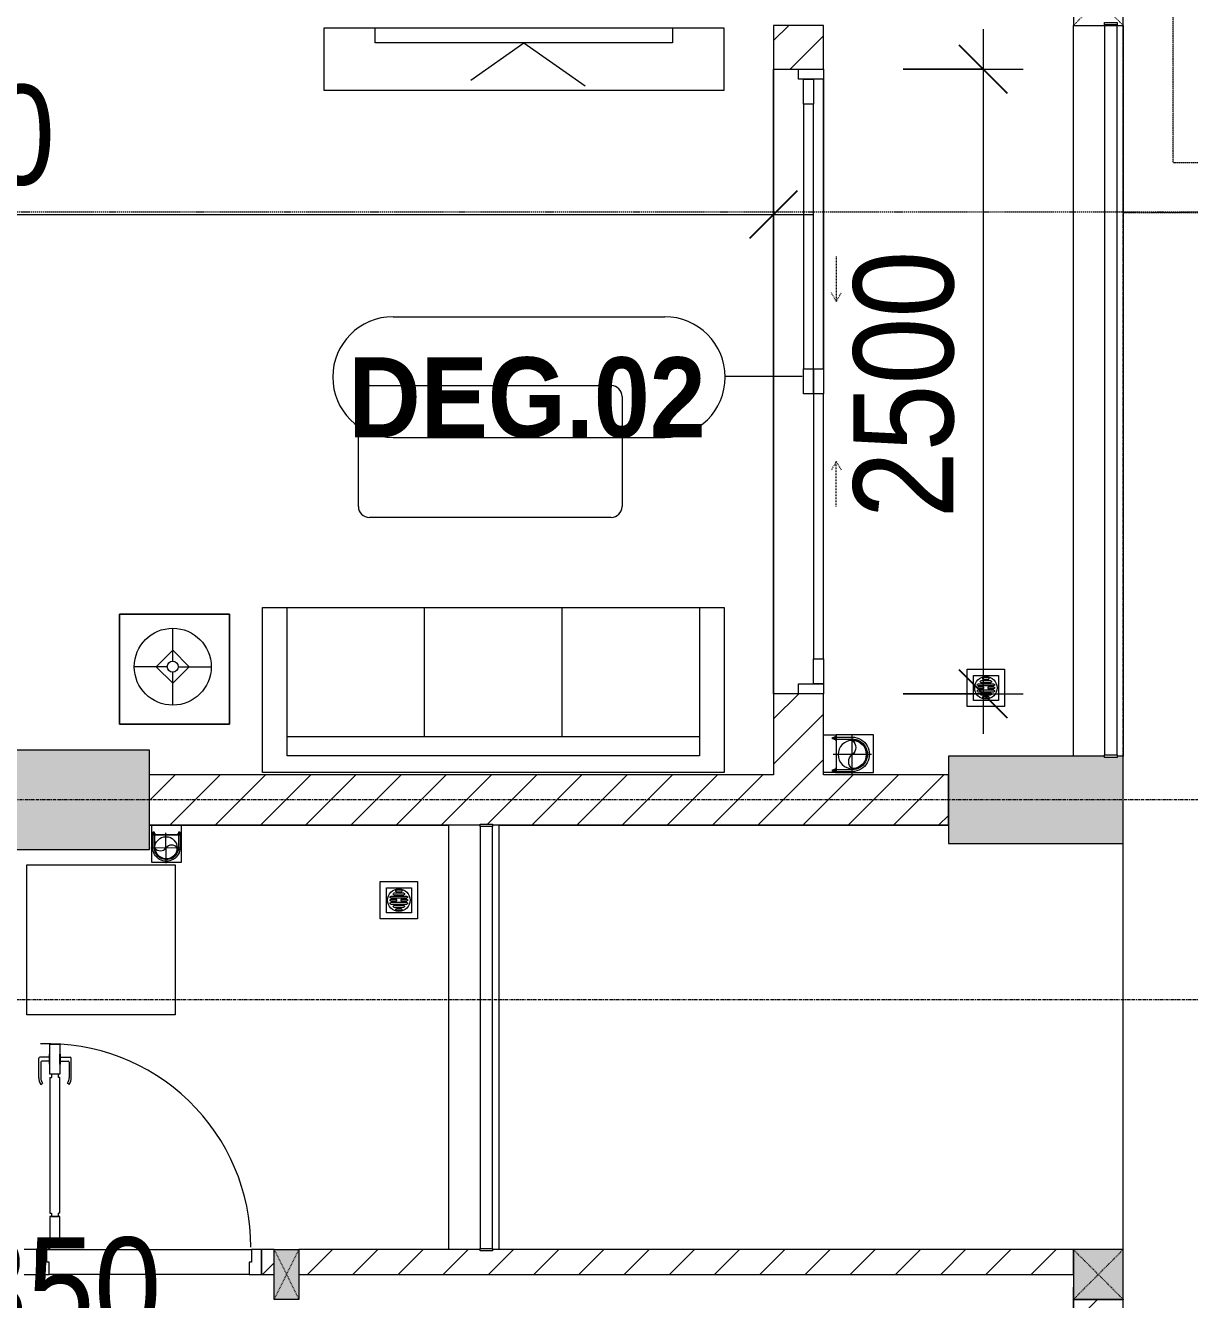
# Model space of a CAD drawing. Header units: millimetres. Extents: x 962 to 241049, y -15958 to 84407.
# Drawn here: x 186037 to 190697, y 43337 to 48437 of the extents above; entities that cross this region are included whole.
import ezdxf

# ---------------------------------------------------------------- set-up
doc = ezdxf.new("R2010")
doc.units = ezdxf.units.MM
for name, pattern in [('Dash', [6, 3, -3]), ('Dash Dot 3_16_', [7.9375, 4.7625, -1.5875, 0, -1.5875]), ('Grid Line', [22.225, 12.7, -3.175, 3.175, -3.175]), ('IMPORT-CENTER _3_', [10.16, 6.35, -1.27, 1.27, -1.27]), ('IMPORT-NCV_MAT BANG DAM SAN TANG 1$0$BEAM HIDEN_DBIM', [1.5875, 1.058333, -0.529167])]:
    doc.linetypes.add(name, pattern=pattern)
for name, color, linetype, lineweight in [('0-1', 7, 'Continuous', 5), ('A-ANNO-DIMS', 211, 'Continuous', 9), ('A-ANNO-DIMS-160', 211, 'Continuous', 9), ('A-DETL-GENF-1', 9, 'Continuous', 9), ('A-DOOR', 31, 'Continuous', 9), ('A-DOOR-1', 254, 'Continuous', 9), ('A-DOOR-2', 9, 'Continuous', 9), ('A-DOOR-FRAM', 31, 'Continuous', 9), ('A-DOOR-HDLN', 31, 'Dash', 9), ('A-DOOR-IDEN', 31, 'Continuous', 9), ('A-FLOR-1', 250, 'Continuous', 9), ('A-FLOR-2', 9, 'Continuous', 9), ('A-FLOR-HRAL', 11, 'Continuous', 9), ('A-FLOR-HRAL-1', 254, 'Continuous', 9), ('A-FLOR-HRAL-2', 9, 'Continuous', 9), ('A-WALL', 113, 'Continuous', 9), ('A-WALL-1', 253, 'Continuous', 18), ('A-WALL-2', 9, 'Continuous', 9), ('A-WALL-3', 113, 'Continuous', 18), ('A-WALL-PATT-1', 10, 'Continuous', 9), ('A-WALL-PATT-2', 111, 'Continuous', 9), ('G-ANNO-SYMB-1', 111, 'Dash Dot 3_16_', 18), ('G-IMPT', 8, 'Continuous', 9), ('G-IMPT-1', 254, 'Continuous', 9), ('G-IMPT-2', 8, 'IMPORT-CENTER _3_', 9), ('G-IMPT-4', 8, 'IMPORT-NCV_MAT BANG DAM SAN TANG 1$0$BEAM HIDEN_DBIM', 9), ('I-FURN', 30, 'Continuous', 9), ('I-FURN-1', 254, 'Continuous', 9), ('M-EQPM', 50, 'Continuous', 9), ('S-COLS', 52, 'Continuous', 9), ('S-COLS-1', 52, 'Continuous', 5), ('S-COLS-2', 7, 'Continuous', 18), ('S-COLS-3', 250, 'Continuous', 9), ('S-COLS-4', 254, 'Continuous', 9), ('S-COLS-5', 253, 'Continuous', 18), ('S-COLS-6', 52, 'Continuous', 18), ('S-COLS-7', 52, 'Dash', 9), ('S-COLS-HDLN', 52, 'Dash', 9), ('S-COLS-HDLN-1', 9, 'Dash', 9), ('S-GRID-1', 1, 'Grid Line', 9)]:
    doc.layers.add(name, color=color, linetype=linetype, lineweight=lineweight)
doc.styles.add('Arial_B_5', font='arialbd_0.ttf', dxfattribs={"width": 0.9, "height": 320})
doc.styles.add('UTM Avo', font='UTM Avo.ttf', dxfattribs={"width": 0.9, "height": 400})
doc.dimstyles.new('1_Dim_chi_tiet_2_5_1', dxfattribs={"dimscale": 304.8, "dimtxt": 399.720379, "dimasz": 0.629921, "dimexe": 0.524934, "dimexo": 0.0625, "dimgap": 0.052493, "dimtad": 1, "dimdec": 0, "dimrnd": 5, "dimzin": 0, "dimdsep": 46, "dimtxsty": 'UTM Avo', "dimblk1": 'OBLIQUE', "dimblk2": 'OBLIQUE', "dimsah": 1, "dimcen": 0.09, "dimdle": 0.524934, "dimazin": 0, "dimtfac": 1, "dimtdec": 4, "dimtix": 1, "dimtmove": 0, "dimatfit": 3, "dimfxl": 1.049869, "dimfxlon": 1, "dimtvp": 1, "dimtolj": 1, "dimtzin": 0, "dimarcsym": 2})
pattern_1 = [(45, (0, 0), (-90.50967, 90.50967), [])]
pattern_2 = [(45, (63179.03, 0), (-90.50967, 90.50967), [])]

# ---------------------------------------------------------------- blocks, each defined once
blk = doc.blocks.new('M_Concrete-Rectangular-Column2 - 400x1300-812637-TKCS_MB TẦNG 1')
at = {"layer": 'S-COLS'}
blk.add_hatch(color=256, dxfattribs=at).paths.add_polyline_path([(-650, 200), (-650, -200), (650, -200), (650, 200), (-180.7, 200)])
at = {"layer": 'S-COLS-2'}
for p, q in [((-650, 200), (650, 200)), ((-650, -200), (-650, 200)), ((650, 200), (650, -200)), ((650, -200), (-650, -200))]:
    blk.add_line(p, q, dxfattribs=at)
blk = doc.blocks.new('NCV_TKTC_KET CAU_rvt-1-TKCS_MB TẦNG 1')
at = {"layer": 'S-COLS-1'}
blk.add_hatch(color=256, dxfattribs=at).paths.add_polyline_path([(127177.6, 45161.9), (127252.6, 45161.9), (127252.6, 45511.9), (127227.6, 45511.9), (127227.6, 45506.9), (127177.6, 45506.9), (127177.6, 45511.9), (126552.6, 45511.9), (126552.6, 45161.9), (127044.5, 45161.9)])
at = {"layer": 'A-FLOR-1'}
for p, q in [((123352.6, 45235.3), (124552.6, 45235.3)), ((124752.6, 45235.3), (126552.6, 45235.3)), ((127252.6, 43536.9), (127252.6, 45161.9))]:
    blk.add_line(p, q, dxfattribs=at)
at = {"layer": 'S-COLS-2'}
for p, q in [((127177.6, 45511.9), (126552.6, 45511.9)), ((126552.6, 45511.9), (126552.6, 45161.9)), ((127252.6, 45511.9), (127227.6, 45511.9)), ((127252.6, 45161.9), (127252.6, 45511.9)), ((126552.6, 45161.9), (127252.6, 45161.9))]:
    blk.add_line(p, q, dxfattribs=at)
at = {"layer": 'S-COLS-3'}
blk.add_blockref('M_Concrete-Rectangular-Column2 - 400x1300-812637-TKCS_MB TẦNG 1', (122702.6, 45336.9), dxfattribs=at)
blk = doc.blocks.new('LOBBY_SOFA_1 - LOBBY_SOFA_1-851489-TKCS_MB TẦNG 1')
at = {"layer": 'I-FURN'}
for p, q in [((-2128.3, 1548.5), (-1160.3, 1548.5)), ((-2172.3, 1064.5), (-2172.3, 1504.5)), ((-1116.3, 1504.5), (-1116.3, 1064.5)), ((-1160.3, 1020.5), (-2128.3, 1020.5)), ((-2688.2, 633.5), (-3128.2, 633.5)), ((-3128.2, 633.5), (-3128.2, 193.5)), ((-2688.2, 193.5), (-2688.2, 633.5)), ((-2556, 660), (-708, 660)), ((-2556, 0), (-2556, 660)), ((-2457, 66), (-2457, 660)), ((-1907, 143), (-1907, 660)), ((-1357, 143), (-1357, 660)), ((-807, 660), (-807, 66)), ((-708, 660), (-708, 0)), ((-2915.4, 445), (-2915.4, 577)), ((-2981.4, 423), (-2915.4, 489)), ((-2915.4, 489), (-2849.4, 423)), ((-2937.4, 423), (-3069.4, 423)), ((-2915.4, 357), (-2981.4, 423)), ((-2849.4, 423), (-2915.4, 357)), ((-2893.4, 423), (-2761.4, 423)), ((-2915.4, 269), (-2915.4, 401)), ((-3128.2, 193.5), (-2688.2, 193.5)), ((-807, 143), (-2457, 143)), ((-807, 66), (-2457, 66)), ((-708, 0), (-2556, 0))]:
    blk.add_line(p, q, dxfattribs=at)
for radius in [154, 22]:
    blk.add_circle((-2915.4, 423), radius, dxfattribs=at)
for centre, start, end in [((-2128.3, 1504.5), 90, 180), ((-1160.3, 1504.5), 0, 90), ((-2128.3, 1064.5), 180, 270), ((-1160.3, 1064.5), 270, 0)]:
    blk.add_arc(centre, 44, start, end, dxfattribs=at)
at = {"layer": 'I-FURN-1'}
for p, q in [((-2128.3, 1548.5), (-1160.3, 1548.5)), ((-2172.3, 1064.5), (-2172.3, 1504.5)), ((-1116.3, 1504.5), (-1116.3, 1064.5)), ((-1160.3, 1020.5), (-2128.3, 1020.5)), ((-3128.2, 633.5), (-2688.2, 633.5)), ((-3128.2, 193.5), (-3128.2, 633.5)), ((-2688.2, 633.5), (-2688.2, 193.5)), ((-2556, 660), (-708, 660)), ((-2556, 0), (-2556, 660)), ((-708, 660), (-708, 0)), ((-2688.2, 193.5), (-3128.2, 193.5)), ((-708, 0), (-2556, 0))]:
    blk.add_line(p, q, dxfattribs=at)
for centre, start, end in [((-2128.3, 1504.5), 90, 180), ((-1160.3, 1504.5), 0, 90), ((-2128.3, 1064.5), 180, 270), ((-1160.3, 1064.5), 270, 0)]:
    blk.add_arc(centre, 44, start, end, dxfattribs=at)
blk = doc.blocks.new('RES_BAN AN - RES_BAN AN-850636-TKCS_MB TẦNG 1')
at = {"layer": 'I-FURN-1'}
for p, q in [((0, 250), (1600, 250)), ((0, 0), (0, 250)), ((1600, 250), (1600, 0)), ((1600, 0), (0, 0))]:
    blk.add_line(p, q, dxfattribs=at)
blk = doc.blocks.new('KE TIVI-2 - KE TIVI-2-850637-TKCS_MB TẦNG 1')
at = {"layer": 'I-FURN-1'}
for p, q in [((0, 60), (-245.7, 232.1)), ((213, 209.1), (0, 60)), ((-595.6, 60), (595.6, 60)), ((-595.6, 0), (-595.6, 60)), ((595.6, 60), (595.6, 0)), ((595.6, 0), (-595.6, 0))]:
    blk.add_line(p, q, dxfattribs=at)
blk = doc.blocks.new('MAY GIAT - MAY GIAT_dwg-348053-TKCS_MB TẦNG 1')
at = {"layer": 'G-IMPT-1', "flags": 128}
blk.add_lwpolyline([(5, 596.6), (5, 2.3), (605, 2.3), (605, 596.6)], close=True, dxfattribs=at)
blk = doc.blocks.new('MAY GIAT - MAY GIAT-401071-TKCS_MB TẦNG 1')
at = {"layer": 'I-FURN-1'}
for p, q in [((5, -2.3), (605, -2.3)), ((5, -596.6), (5, -2.3)), ((605, -2.3), (605, -596.6)), ((605, -596.6), (5, -596.6))]:
    blk.add_line(p, q, dxfattribs=at)
at = {"extrusion": (0, 0, -1), "zscale": -1, "rotation": 180}
blk.add_blockref('MAY GIAT - MAY GIAT_dwg-348053-TKCS_MB TẦNG 1', (0, 0), dxfattribs=at)
blk = doc.blocks.new('Railing - 50 x 10mm-457210-TKCS_MB TẦNG 1')
at = {"layer": 'A-FLOR-HRAL-2'}
for p, q in [((25, 5), (-25, 5)), ((-25, 5), (-25, -5)), ((25, -5), (25, 5)), ((-25, -5), (25, -5))]:
    blk.add_line(p, q, dxfattribs=at)
blk = doc.blocks.new('Railing - Railing-852084-TKCS_MB TẦNG 1')
at = {"layer": 'A-FLOR-HRAL-2'}
for p, q in [((101769.1, 35969.6), (101769.1, 34280.8)), ((101819.1, 34280.8), (101819.1, 35969.6))]:
    blk.add_line(p, q, dxfattribs=at)
at = {"extrusion": (0, 0, -1), "zscale": -1}
for p in [(-101794.1, 35974.6), (-101794.1, 34275.8)]:
    blk.add_blockref('Railing - 50 x 10mm-457210-TKCS_MB TẦNG 1', p, dxfattribs=at)
blk = doc.blocks.new('DOOR_CW_01 CANH MO-PANEL KINH - DIG_01-900x2200-CỬA NHÔM KÍNH-400868-TKCS_MB TẦNG 1')
at = {"layer": 'A-DETL-GENF-1'}
for p, q in [((-397, 872), (-357, 872)), ((-397, 752), (-397, 872)), ((-357, 872), (-357, 752)), ((-442, 737), (-442, 816.5)), ((-399, 820.5), (-438, 820.5)), ((-399, 831.8), (-397, 831.8)), ((-399, 792.2), (-399, 831.8)), ((-397, 792.2), (-397, 831.8)), ((-357, 792.2), (-357, 831.8)), ((-355, 831.8), (-357, 831.8)), ((-355, 792.2), (-355, 831.8)), ((-355, 820.5), (-316, 820.5)), ((-312, 737), (-312, 816.5)), ((-434, 799.5), (-434, 737)), ((-399, 803.5), (-430, 803.5)), ((-397, 792.2), (-399, 792.2)), ((-357, 792.2), (-355, 792.2)), ((-355, 803.5), (-324, 803.5)), ((-320, 799.5), (-320, 737)), ((-433.9, 711.2), (-427.3, 715.8)), ((-357, 752), (-397, 752)), ((-397, 738), (-391, 738)), ((-397, 738), (-397, 196)), ((-363, 752), (-391, 752)), ((-391, 752), (-391, 738)), ((-363, 738), (-363, 752)), ((-357, 738), (-363, 738)), ((-357, 196), (-357, 738)), ((-320.1, 711.2), (-326.7, 715.8)), ((-397, 196), (-391, 196)), ((-357, 182), (-397, 182)), ((-397, 182), (-397, 62)), ((-391, 196), (-391, 182)), ((-391, 182), (-363, 182)), ((-357, 196), (-363, 196)), ((-363, 182), (-363, 196)), ((-357, 62), (-357, 182)), ((-397, 62), (-357, 62))]:
    blk.add_line(p, q, dxfattribs=at)
blk.add_circle((-407, 60), 10, dxfattribs=at)
for centre, radius, start, end in [((-407, 60), 814, 360, 92), ((-438, 816.5), 4, 90, 180), ((-316, 816.5), 4, 0, 90), ((-430, 799.5), 4, 90, 180), ((-324, 799.5), 4, 360, 90), ((-397, 737), 45, 180, 215), ((-397, 737), 37, 180, 215), ((-357, 737), 37, 325, 0), ((-357, 737), 45, 325, 0)]:
    blk.add_arc(centre, radius, start, end, dxfattribs=at)
at = {"layer": 'A-DOOR-2'}
for p, q in [((-410, 50), (-450, 50)), ((-450, 50), (-450, -50)), ((-410, 0), (-410, 50)), ((-400, 0), (-410, 0)), ((-407, 50), (-382, 50)), ((-400, -50), (-400, 0)), ((410, 0), (400, 0)), ((400, 0), (400, -50)), ((450, 50), (410, 50)), ((410, 50), (410, 0)), ((450, -50), (450, 50)), ((-450, -50), (-400, -50)), ((400, -50), (450, -50))]:
    blk.add_line(p, q, dxfattribs=at)
blk = doc.blocks.new('G1_SOF - BO TRU - 100x200-746114-TKCS_MB TẦNG 1')
at = {"layer": 'S-COLS'}
blk.add_hatch(color=256, dxfattribs=at).paths.add_polyline_path([(-50, -100), (50, -100), (50, 100), (-50, 100)])
at = {"layer": 'S-COLS-5'}
for p, q in [((-50, 100), (50, 100)), ((-50, -100), (-50, 100)), ((50, 100), (50, -100)), ((50, -100), (-50, -100))]:
    blk.add_line(p, q, dxfattribs=at)
at = {"layer": 'S-COLS-HDLN-1'}
for p, q in [((50, -100), (-50, 100)), ((-50, -100), (50, 100))]:
    blk.add_line(p, q, dxfattribs=at)
blk = doc.blocks.new('NCV_TKTC_TANG 1_rvt-1-TKCS_MB TẦNG 1')
at = {"layer": 'A-WALL-PATT-1'}
h = blk.add_hatch(dxfattribs=at)
h.set_pattern_fill('FP_1', color=256, style=0, pattern_type=2)
h.set_pattern_definition(pattern_1)
h.paths.add_polyline_path([(122852.6, 43436.9), (122902.6, 43436.9), (122902.6, 43536.9), (122852.6, 43536.9)])
h.paths.add_polyline_path([(123802.6, 43436.9), (123852.6, 43436.9), (123852.6, 43536.9), (123802.6, 43536.9)])
h = blk.add_hatch(dxfattribs=at)
h.set_pattern_fill('FP_1', color=256, style=0, pattern_type=2)
h.set_pattern_definition(pattern_1)
h.paths.add_polyline_path([(123952.6, 43436.9), (127052.6, 43436.9), (127052.6, 43536.9), (124727.6, 43536.9), (124727.6, 43531.5), (124677.6, 43531.5), (124677.6, 43536.9), (123952.6, 43536.9)])
at = {"layer": 'A-FLOR-2'}
for p, q in [((125852.6, 45761.9), (125852.6, 48261.9)), ((125952.6, 48260.3), (125852.6, 48260.3)), ((125852.6, 48260.3), (125852.6, 45761.9)), ((126052.6, 47061.9), (126052.6, 48221.9)), ((123752.6, 43436.9), (122952.6, 43436.9))]:
    blk.add_line(p, q, dxfattribs=at)
at = {"layer": 'A-WALL-1'}
for p, q in [((122902.6, 43536.9), (122852.6, 43536.9)), ((122902.6, 43436.9), (122902.6, 43536.9)), ((123852.6, 43536.9), (123802.6, 43536.9)), ((123802.6, 43536.9), (123802.6, 43436.9)), ((124677.6, 43536.9), (123952.6, 43536.9)), ((127052.6, 43536.9), (124727.6, 43536.9)), ((127052.6, 43436.9), (127052.6, 43536.9)), ((122852.6, 43436.9), (122902.6, 43436.9)), ((123802.6, 43436.9), (123852.6, 43436.9)), ((123952.6, 43436.9), (127052.6, 43436.9))]:
    blk.add_line(p, q, dxfattribs=at)
at = {"layer": 'A-WALL-2'}
for p, q in [((124552.6, 43536.9), (124552.6, 45236.9)), ((124752.6, 45236.9), (124752.6, 43536.9)), ((122942.6, 43536.9), (123762.6, 43536.9)), ((123752.6, 43436.9), (122952.6, 43436.9))]:
    blk.add_line(p, q, dxfattribs=at)
at = {"layer": 'A-DOOR-1'}
blk.add_blockref('DOOR_CW_01 CANH MO-PANEL KINH - DIG_01-900x2200-CỬA NHÔM KÍNH-400868-TKCS_MB TẦNG 1', (123352.6, 43486.9), dxfattribs=at)
at = {"layer": 'A-FLOR-HRAL-1'}
blk.add_blockref('Railing - Railing-852084-TKCS_MB TẦNG 1', (22908.5, 9260.7), dxfattribs=at)
at = {"layer": 'I-FURN-1'}
for name, p, rotation in [('RES_BAN AN - RES_BAN AN-850636-TKCS_MB TẦNG 1', (125652.9, 48426.9), 180), ('KE TIVI-2 - KE TIVI-2-850637-TKCS_MB TẦNG 1', (124852.9, 48426.9), 180), ('MAY GIAT - MAY GIAT-401071-TKCS_MB TẦNG 1', (122860.3, 44471.5), 90.00000000000092)]:
    blk.add_blockref(name, p, dxfattribs=dict(at, rotation=rotation))
blk.add_blockref('LOBBY_SOFA_1 - LOBBY_SOFA_1-851489-TKCS_MB TẦNG 1', (126362.6, 45446.9), dxfattribs=at)
at = {"layer": 'S-COLS-4', "rotation": 180}
blk.add_blockref('G1_SOF - BO TRU - 100x200-746114-TKCS_MB TẦNG 1', (123902.6, 43436.9), dxfattribs=at)
blk = doc.blocks.new('TKTC_XREF_251221_MB TANG 1 - TKTC_XREF_260130_MB TANG 1_dwg_THU NUOC - THU NUOC-444531-TKCS_MB TẦNG 1-4202124-TKCS_MB TẦNG 1')
at = {"layer": 'M-EQPM'}
for p, q in [((-23.3, 10.8), (40.9, 10.8)), ((40.9, 4.8), (-23.3, 4.8)), ((-11, 23.3), (28.5, 23.3)), ((28.5, 17.3), (-11, 17.3)), ((-1.1, 35.6), (18.5, 35.6)), ((18.5, 29.6), (-1.1, 29.6)), ((-23.3, -13.6), (40.9, -13.6)), ((40.9, -19.6), (-23.3, -19.6)), ((-11, -26.1), (28.5, -26.1)), ((28.5, -32.1), (-11, -32.1)), ((-1.1, -38.5), (18.5, -38.5)), ((18.5, -44.5), (-1.1, -44.5))]:
    blk.add_line(p, q, dxfattribs=at)
at = {"layer": 'M-EQPM', "flags": 128}
for points in [[(83.7, -79.4), (83.7, 70.6), (-66.3, 70.6), (-66.3, -79.4)], [(58.7, -54.4), (58.7, 45.6), (-41.3, 45.6), (-41.3, -54.4)]]:
    blk.add_lwpolyline(points, close=True, dxfattribs=at)
for points in [[(-23.3, -1.2), (0.7, -1.2), (0.7, -7.2), (-23.3, -7.2)], [(40.9, -7.2), (16.7, -7.2), (16.7, -1.2), (40.9, -1.2)]]:
    blk.add_lwpolyline(points, dxfattribs=at)
at = {"layer": 'M-EQPM'}
for centre, radius, start, end in [((8.7, -4.4), 45, 360, 180), ((8.7, -4.4), 45, 360, 180), ((-23.3, 7.8), 3, 90, 270), ((-11, 20.3), 3, 90, 270), ((-1.1, 32.6), 3, 90, 270), ((18.5, 32.6), 3, 270, 90), ((28.5, 20.3), 3, 270, 90), ((40.9, 7.8), 3, 270, 90), ((8.7, -4.4), 45, 180, 360), ((8.7, -4.4), 45, 180, 360), ((-23.3, -4.2), 3, 90, 270), ((-23.3, -16.6), 3, 90, 270), ((-11, -29.1), 3, 90, 270), ((-1.1, -41.5), 3, 90, 270), ((18.5, -41.5), 3, 270, 90), ((28.5, -29.1), 3, 270, 90), ((40.9, -4.2), 3, 270, 90), ((40.9, -16.6), 3, 270, 90)]:
    blk.add_arc(centre, radius, start, end, dxfattribs=at)
blk = doc.blocks.new('TKTC_XREF_251221_MB TANG 1 - TKTC_XREF_260130_MB TANG 1_dwg_CUM U_DN100-4202115-TKCS_MB TẦNG 1')
at = {"layer": 'G-IMPT'}
blk.add_hatch(color=256, dxfattribs=at).paths.add_polyline_path([(0, -61), (0, -57), (14.8, -55.1), (28.5, -49.4), (40.3, -40.3), (49.4, -28.5), (55.1, -14.8), (57, 0), (55.1, 14.8), (49.4, 28.5), (40.3, 40.3), (28.5, 49.4), (14.8, 55.1), (0, 57), (0, 61), (15.8, 58.9), (30.5, 52.8), (43.1, 43.1), (52.8, 30.5), (58.9, 15.8), (61, 0), (58.9, -15.8), (52.8, -30.5), (43.1, -43.1), (30.5, -52.8), (15.8, -58.9)])
for p, q in [((-79.1, 66.6), (-79.1, 63.4)), ((-76.6, 66.6), (-76.6, 63.4)), ((-74.6, 66.6), (-74.6, 63.4)), ((-72.7, 69.3), (-72.7, 60.7)), ((-66.9, 67.9), (-71.7, 67.9)), ((-66.9, 62.1), (-71.7, 62.1)), ((-65, 69), (0, 69)), ((-79.1, -63.4), (-79.1, -66.6)), ((-76.6, -63.4), (-76.6, -66.6)), ((-74.6, -63.4), (-74.6, -66.6)), ((-72.7, -60.7), (-72.7, -69.3)), ((-66.9, -62.1), (-71.7, -62.1)), ((-66.9, -67.9), (-71.7, -67.9)), ((-65, -69), (0, -69))]:
    blk.add_line(p, q, dxfattribs=at)
at = {"layer": 'G-IMPT', "flags": 128}
for points in [[(-72.7, 67.6), (-78.1, 67.6), (-78.1, 62.4), (-72.7, 62.4)], [(-71.7, 59.2), (-66.9, 59.2), (-66.9, 70.8), (-71.7, 70.8)], [(-66.9, 70.8), (-66.9, 72.7), (-65, 72.7), (-65, 57.3), (-66.9, 57.3), (-66.9, 59.2)], [(-65, 61), (0, 61), (0, 57)], [(-72.7, -62.4), (-78.1, -62.4), (-78.1, -67.6), (-72.7, -67.6)], [(-71.7, -70.8), (-66.9, -70.8), (-66.9, -59.2), (-71.7, -59.2)], [(-66.9, -59.2), (-66.9, -57.3), (-65, -57.3), (-65, -72.7), (-66.9, -72.7), (-66.9, -70.8)], [(-65, -61), (0, -61), (0, -57)]]:
    blk.add_lwpolyline(points, dxfattribs=at)
at = {"layer": 'G-IMPT'}
for centre, radius, start, end in [((-78.1, 66.6), 0.96, 90, 180), ((-78.1, 63.4), 0.96, 180, 270), ((-71.1, 69.3), 1.56, 112.6199, 247.3801), ((-67.9, 65), 4.8, 143.1301, 216.8699), ((-71.1, 60.7), 1.56, 112.6199, 247.3801), ((0, 0), 69, 270, 90), ((0, 0), 61, 270, 90), ((0, 0), 57, 270, 90), ((-78.1, -63.4), 0.96, 90, 180), ((-78.1, -66.6), 0.96, 180, 270), ((-71.1, -60.7), 1.56, 112.6199, 247.3801), ((-67.9, -65), 4.8, 143.1301, 216.8699), ((-71.1, -69.3), 1.56, 112.6199, 247.3801)]:
    blk.add_arc(centre, radius, start, end, dxfattribs=at)
blk = doc.blocks.new('TKTC_XREF_251221_MB TANG 1 - TKTC_XREF_260130_MB TANG 1_dwg_$cc-4202121-TKCS_MB TẦNG 1')
at = {"layer": 'G-IMPT'}
blk.add_circle((0, 0), 0.5, dxfattribs=at)
for centre, radius, start, end in [((0, 0), 0.5, 90, 270), ((0.188, 0.25), 0.313, 126.8699, 233.1301), ((-0.188, -0.25), 0.313, 306.8699, 53.1301)]:
    blk.add_arc(centre, radius, start, end, dxfattribs=at)
at = {"layer": 'G-IMPT-2'}
for p, q in [((0, -0.673), (0, 0.673)), ((-0.673, 0), (0.673, 0))]:
    blk.add_line(p, q, dxfattribs=at)
blk = doc.blocks.new('TKTC_XREF_251221_MB TANG 1 - TKTC_XREF_260130_MB TANG 1_dwg_$cc-4202114-TKCS_MB TẦNG 1')
at = {"layer": 'G-IMPT'}
blk.add_circle((0, 0), 0.5, dxfattribs=at)
for centre, radius, start, end in [((0, 0), 0.5, 90, 270), ((0.188, 0.25), 0.313, 126.8699, 233.1301), ((-0.188, -0.25), 0.313, 306.8699, 53.1301)]:
    blk.add_arc(centre, radius, start, end, dxfattribs=at)
at = {"layer": 'G-IMPT-2'}
for p, q in [((0, -0.673), (0, 0.673)), ((-0.673, 0), (0.673, 0))]:
    blk.add_line(p, q, dxfattribs=at)
blk = doc.blocks.new('TKTC_XREF_251221_MB TANG 1 - TKTC_XREF_260130_MB TANG 1_dwg-4202109-TKCS_MB TẦNG 1')
at = {"layer": 'G-IMPT'}
for p, q in [((-79789.2, -356109.7), (-79789.2, -356149.3)), ((-75899.1, -357809.7), (-75899.1, -356184.7))]:
    blk.add_line(p, q, dxfattribs=at)
at = {"layer": 'G-IMPT', "flags": 128}
for points in [[(-77099.1, -355749.3), (-77049.2, -355749.7), (-77049.2, -355900.1), (-77098.9, -355899.8), (-77098.9, -355749.3)], [(-79789.2, -356149.3), (-79669.4, -356149.3), (-79669.4, -356109.7)]]:
    blk.add_lwpolyline(points, dxfattribs=at)
for points in [[(-77049.1, -355899.9), (-76899.4, -355899.9), (-76899.4, -355749.5), (-77049.1, -355749.5)], [(-79789.2, -356259.2), (-79669.6, -356259.2), (-79669.6, -356149.3), (-79789.2, -356149.3)]]:
    blk.add_lwpolyline(points, close=True, dxfattribs=at)
at = {"extrusion": (0, 0, -1), "zscale": -1}
for p in [(76440.4, -355557), (78790.5, -356407)]:
    blk.add_blockref('TKTC_XREF_251221_MB TANG 1 - TKTC_XREF_260130_MB TANG 1_dwg_THU NUOC - THU NUOC-444531-TKCS_MB TẦNG 1-4202124-TKCS_MB TẦNG 1', p, dxfattribs=at)
at = {"extrusion": (0, 0, -1)}
for name, p, xscale, yscale, zscale, rotation in [('TKTC_XREF_251221_MB TANG 1 - TKTC_XREF_260130_MB TANG 1_dwg_CUM U_DN100-4202115-TKCS_MB TẦNG 1', (76984.1, -355827.4), 0.9975000000000006, 0.9975000000000006, -0.9975000000000006, 180.000991338195), ('TKTC_XREF_251221_MB TANG 1 - TKTC_XREF_260130_MB TANG 1_dwg_$cc-4202121-TKCS_MB TẦNG 1', (76984.1, -355828.3), 113.7150000000073, 113.7150000000073, -113.7150000000073, 359.9990086636432), ('TKTC_XREF_251221_MB TANG 1 - TKTC_XREF_260130_MB TANG 1_dwg_CUM U_DN100-4202115-TKCS_MB TẦNG 1', (79729.8, -356200.7), 0.7894736842105242, 0.7894736842105242, -0.7894736842105242, 269.999999998444)]:
    blk.add_blockref(name, p, dxfattribs=dict(at, xscale=xscale, yscale=yscale, zscale=zscale, rotation=rotation))
at = {"xscale": 90.0000000000512, "yscale": 90.0000000000512, "zscale": 90.0000000000512, "rotation": 90.37402677993764}
blk.add_blockref('TKTC_XREF_251221_MB TANG 1 - TKTC_XREF_260130_MB TANG 1_dwg_$cc-4202114-TKCS_MB TẦNG 1', (-79731.6, -356202.2), dxfattribs=at)
blk = doc.blocks.new('TKTC_XREF_251221_MB TANG 1 - TKTC_XREF_251221_MB TANG 1-2038492-TKCS_MB TẦNG 1')
blk.add_blockref('TKTC_XREF_251221_MB TANG 1 - TKTC_XREF_260130_MB TANG 1_dwg-4202109-TKCS_MB TẦNG 1', (169499.1, 384109.7))
blk = doc.blocks.new('TKCS_NAP THAM BE TU HOAI 1_260107 - TKCS_XREF_251221_NAP THAM BE TU HOAI 1_dwg-V239-TKCS_MB TẦNG 1')
at = {"layer": 'G-IMPT'}
for p, q in [((-169657.4, 148869.5), (-170240.8, 148286.2)), ((-170240.8, 148869.5), (-169657.4, 148286.2)), ((-171257.4, 147069.6), (-171840.7, 146486.3)), ((-171840.7, 147069.6), (-171257.4, 146486.3)), ((-169657.4, 147068), (-170240.7, 146484.6)), ((-170240.7, 147068), (-169657.4, 146484.6)), ((-171257.4, 145669.6), (-171840.7, 145086.3)), ((-171840.7, 145669.6), (-171257.4, 145086.3))]:
    blk.add_line(p, q, dxfattribs=at)
at = {"layer": 'G-IMPT', "flags": 128}
for points in [[(-169649.1, 148277.8), (-170249.1, 148277.8), (-170249.1, 148877.8), (-169649.1, 148877.8)], [(-169699.1, 148327.8), (-170199.1, 148327.8), (-170199.1, 148827.8), (-169699.1, 148827.8)], [(-171249, 146477.9), (-171849, 146477.9), (-171849, 147077.9), (-171249, 147077.9)], [(-169649, 146476.3), (-170249, 146476.3), (-170249, 147076.3), (-169649, 147076.3)], [(-171299, 146527.9), (-171799, 146527.9), (-171799, 147027.9), (-171299, 147027.9)], [(-169699, 146526.3), (-170199, 146526.3), (-170199, 147026.3), (-169699, 147026.3)], [(-171249, 145077.9), (-171849, 145077.9), (-171849, 145677.9), (-171249, 145677.9)], [(-171299, 145127.9), (-171799, 145127.9), (-171799, 145627.9), (-171299, 145627.9)]]:
    blk.add_lwpolyline(points, close=True, dxfattribs=at)
at = {"layer": 'G-IMPT-4'}
for p, q in [((-173699, 147227.9), (-169699, 147227.9)), ((-173699, 147027.9), (-169699, 147027.9)), ((-171299, 147027.9), (-171299, 144427.9)), ((-171099, 147027.9), (-171099, 144427.9)), ((-173699, 145827.9), (-171299, 145827.9)), ((-173699, 145627.9), (-171299, 145627.9))]:
    blk.add_line(p, q, dxfattribs=at)
at = {"layer": 'G-IMPT-4', "flags": 128}
for points in [[(-173899, 144227.9), (-169499, 144227.9), (-169499, 149027.9), (-173899, 149027.9)], [(-173699, 144427.9), (-169699, 144427.9), (-169699, 148827.9), (-173699, 148827.9)]]:
    blk.add_lwpolyline(points, close=True, dxfattribs=at)
blk = doc.blocks.new('TKCS_NAP THAM BE TU HOAI 1_260107 - NẮP THĂM BỂ XLNT-2658699-TKCS_MB TẦNG 1')
at = {"extrusion": (0, 0, -1), "zscale": -1, "rotation": 180}
blk.add_blockref('TKCS_NAP THAM BE TU HOAI 1_260107 - TKCS_XREF_251221_NAP THAM BE TU HOAI 1_dwg-V239-TKCS_MB TẦNG 1', (-173899, 144227.9), dxfattribs=at)
blk = doc.blocks.new('G1_SOF - BO TRU - 200x200-3051103-TKCS_MB TẦNG 1')
at = {"layer": 'S-COLS-HDLN'}
for p, q in [((-100, -100), (100, 100)), ((100, -100), (-100, 100))]:
    blk.add_line(p, q, dxfattribs=at)
blk = doc.blocks.new('Railing - 50 x 10mm-1251311-TKCS_MB TẦNG 1')
at = {"layer": 'A-FLOR-HRAL'}
for p, q in [((25, 5), (-25, 5)), ((-25, 5), (-25, -5)), ((25, -5), (25, 5)), ((-25, -5), (25, -5))]:
    blk.add_line(p, q, dxfattribs=at)
blk = doc.blocks.new('Railing - Railing-3224954-TKCS_MB TẦNG 1')
at = {"layer": 'A-FLOR-HRAL'}
for p, q in [((127177.6, 48436.9), (127177.6, 45516.9)), ((127227.6, 45516.9), (127227.6, 48436.9))]:
    blk.add_line(p, q, dxfattribs=at)
at = {"extrusion": (0, 0, -1), "zscale": -1}
for p in [(-127202.6, 48444.5), (-127202.6, 45511.9)]:
    blk.add_blockref('Railing - 50 x 10mm-1251311-TKCS_MB TẦNG 1', p, dxfattribs=at)
blk = doc.blocks.new('DEG_02-DEG_03 - DEG_02-2500x2400mm-CỬA ĐI 02 CÁNH TRƯỢT-841416-TKCS_MB TẦNG 1')
at = {"layer": 'A-DOOR'}
for p, q in [((-50, -60), (-50, -20)), ((-50, -20), (50, -20)), ((50, -20), (50, -60)), ((1110, -20), (50, -20)), ((1110, -60), (1110, -20)), ((1110, -20), (1210, -20)), ((1210, -20), (1210, -60)), ((-1210, -100), (-1210, -60)), ((-1210, -60), (-1110, -60)), ((-1110, -100), (-1210, -100)), ((-1110, -60), (-1110, -100)), ((-50, -60), (-1110, -60)), ((-1110, -100), (-50, -100)), ((50, -60), (-50, -60)), ((-50, -100), (-50, -60)), ((-50, -60), (50, -60)), ((50, -100), (-50, -100)), ((50, -60), (1110, -60)), ((50, -60), (50, -100)), ((1210, -60), (1110, -60))]:
    blk.add_line(p, q, dxfattribs=at)
at = {"layer": 'A-DOOR-FRAM'}
for p, q in [((-1250, 0), (-1210, 0)), ((-1250, -100), (-1250, 0)), ((-1210, 0), (-1210, -100)), ((1210, -100), (1210, 0)), ((1210, 0), (1250, 0)), ((1250, 0), (1250, -100)), ((-1210, -100), (-1250, -100)), ((1250, -100), (1210, -100))]:
    blk.add_line(p, q, dxfattribs=at)
at = {"layer": 'A-DOOR-HDLN'}
for p, q in [((-500.4, -151.1), (-320.4, -151.1)), ((-320.4, -151.1), (-355, -131.1)), ((-320.4, -151.1), (-355, -171.1)), ((320.4, -151.1), (355, -131.1)), ((320.4, -151.1), (355, -171.1)), ((500.4, -151.1), (320.4, -151.1))]:
    blk.add_line(p, q, dxfattribs=at)
blk = doc.blocks.new('STN_Door Tag - STN_Door Tag-1788670-TKCS_MB TẦNG 1')
at = {"layer": 'A-DOOR-IDEN'}
for p, q in [((-3.37, 1.495), (3.431, 1.495)), ((-3.37, -1.524), (3.431, -1.524))]:
    blk.add_line(p, q, dxfattribs=at)
for centre, start, end in [((-3.37, -0.015), 90, 270), ((3.431, -0.015), 270, 90)]:
    blk.add_arc(centre, 1.509, start, end, dxfattribs=at)
blk = doc.blocks.new('DIMBLOCK297-TKCS_MB TẦNG 1')
at = {"layer": 'A-ANNO-DIMS-160'}
for p, q in [((189870.7, 48421.9), (189870.7, 45601.9)), ((189550.7, 48261.9), (190030.7, 48261.9)), ((189870.7, 48261.9), (189550.7, 48261.9)), ((189550.7, 45761.9), (190030.7, 45761.9)), ((189870.7, 45761.9), (189550.7, 45761.9))]:
    blk.add_line(p, q, dxfattribs=at)
at = {"layer": 'A-ANNO-DIMS-160', "lineweight": 25}
for p, q in [((189870.7, 48261.9), (189774.7, 48357.9)), ((189870.7, 48261.9), (189966.7, 48165.9)), ((189870.7, 45761.9), (189774.7, 45857.9)), ((189870.7, 45761.9), (189966.7, 45665.9))]:
    blk.add_line(p, q, dxfattribs=at)
at = {"layer": 'A-ANNO-DIMS-160', "color": 0, "insert": (189351.1, 46464.2), "char_height": 400, "width": 1314.636, "attachment_point": 1, "rotation": 90, "line_spacing_factor": 1.110334, "style": 'UTM Avo'}
blk.add_mtext('2500', dxfattribs=at)
blk = doc.blocks.new('_Oblique')
at = {"color": 0, "linetype": 'ByBlock', "lineweight": -2}
blk.add_line((-0.5, -0.5), (0.5, 0.5), dxfattribs=at)
blk = doc.blocks.new('DIMBLOCK375-TKCS_MB TẦNG 1')
at = {"layer": 'A-ANNO-DIMS-160'}
for p, q in [((181881.6, 43386), (181881.6, 42906)), ((181881.6, 43066), (181881.6, 43386)), ((190231.6, 43386), (190231.6, 42906)), ((190231.6, 43066), (190231.6, 43386)), ((181721.6, 43066), (190391.6, 43066))]:
    blk.add_line(p, q, dxfattribs=at)
at = {"layer": 'A-ANNO-DIMS-160', "lineweight": 25}
for p, q in [((181881.6, 43066), (181977.6, 43162)), ((190231.6, 43066), (190327.6, 43162)), ((181881.6, 43066), (181785.6, 42970)), ((190231.6, 43066), (190135.6, 42970))]:
    blk.add_line(p, q, dxfattribs=at)
at = {"layer": 'A-ANNO-DIMS-160', "color": 0, "insert": (185508.8, 43585.7), "char_height": 400, "width": 1314.636, "attachment_point": 1, "line_spacing_factor": 1.110334, "style": 'UTM Avo'}
blk.add_mtext('8350', dxfattribs=at)
blk = doc.blocks.new('DIMBLOCK376-TKCS_MB TẦNG 1')
at = {"layer": 'A-ANNO-DIMS-160'}
for p, q in [((182231.5, 47999.8), (182231.5, 47519.8)), ((182231.5, 47679.8), (182231.5, 47999.8)), ((189031.6, 47999.8), (189031.6, 47519.8)), ((189031.6, 47679.8), (189031.6, 47999.8)), ((182071.5, 47679.8), (189191.6, 47679.8))]:
    blk.add_line(p, q, dxfattribs=at)
at = {"layer": 'A-ANNO-DIMS-160', "lineweight": 25}
for p, q in [((182231.5, 47679.8), (182327.5, 47775.8)), ((189031.6, 47679.8), (189127.6, 47775.8)), ((182231.5, 47679.8), (182135.5, 47583.8)), ((189031.6, 47679.8), (188935.6, 47583.8))]:
    blk.add_line(p, q, dxfattribs=at)
at = {"layer": 'A-ANNO-DIMS-160', "color": 0, "insert": (185083.8, 48199.5), "char_height": 400, "width": 1314.636, "attachment_point": 1, "line_spacing_factor": 1.110334, "style": 'UTM Avo'}
blk.add_mtext('6800', dxfattribs=at)

msp = doc.modelspace()

# ---------------------------------------------------------------- hatches: boundary and pattern name
at = {"layer": 'A-WALL-PATT-2'}
h = msp.add_hatch(dxfattribs=at)
h.set_pattern_fill('FP_1', color=256, style=0, pattern_type=2)
h.set_pattern_definition(pattern_2)
h.paths.add_polyline_path([(189231.6, 45436.9), (189231.6, 45761.9), (189031.6, 45761.9), (189031.6, 45436.9)])
h.paths.add_polyline_path([(189031.6, 48261.9), (189231.6, 48261.9), (189231.6, 48436.9), (189031.6, 48436.9)])
h = msp.add_hatch(dxfattribs=at)
h.set_pattern_fill('FP_1', color=256, style=0, pattern_type=2)
h.set_pattern_definition(pattern_2)
h.paths.add_polyline_path([(188611.5, 45236.9), (189731.6, 45236.9), (189731.6, 45436.9), (186531.7, 45436.9), (186531.7, 45236.9), (187856.6, 45236.9), (187856.6, 45240.3), (187906.6, 45240.3), (187906.6, 45236.9)])
h = msp.add_hatch(dxfattribs=at)
h.set_pattern_fill('FP_1', color=256, style=0, pattern_type=2)
h.set_pattern_definition(pattern_2)
h.paths.add_polyline_path([(190231.6, 40586.9), (190431.6, 40586.9), (190431.6, 41437.4), (190231.6, 41437.4)])
h.paths.add_polyline_path([(190231.6, 42837.4), (190431.6, 42837.4), (190431.6, 43336.9), (190231.6, 43336.9)])
at = {"layer": 'S-COLS-1'}
msp.add_hatch(color=256, dxfattribs=at).paths.add_polyline_path([(190431.6, 43336.9), (190431.6, 43536.9), (190231.6, 43536.9), (190231.6, 43336.9)])

# ---------------------------------------------------------------- linework, layer by layer
at = {"layer": 'A-DOOR-IDEN'}
msp.add_line((189146.4, 47031.1), (188837.6, 47031.1), dxfattribs=at)
at = {"layer": 'A-WALL'}
for p, q in [((190231.6, 45511.9), (190231.6, 48436.9)), ((190431.6, 48436.9), (190431.6, 45511.9)), ((189031.6, 45761.9), (189031.6, 48261.9)), ((189231.6, 48221.9), (189231.6, 47061.9)), ((190431.6, 43336.9), (190231.6, 43336.9))]:
    msp.add_line(p, q, dxfattribs=at)
at = {"layer": 'A-WALL-3'}
for p, q in [((189231.6, 48436.9), (189031.6, 48436.9)), ((189031.6, 48436.9), (189031.6, 48261.9)), ((189231.6, 48261.9), (189231.6, 48436.9)), ((189031.6, 48261.9), (189231.6, 48261.9)), ((189231.6, 45761.9), (189031.6, 45761.9)), ((189031.6, 45761.9), (189031.6, 45436.9)), ((189231.6, 45436.9), (189231.6, 45761.9)), ((189031.6, 45436.9), (186531.7, 45436.9)), ((186531.7, 45436.9), (186531.7, 45236.9)), ((189731.6, 45436.9), (189231.6, 45436.9)), ((189731.6, 45236.9), (189731.6, 45436.9)), ((186531.7, 45236.9), (187856.6, 45236.9)), ((187906.6, 45236.9), (189731.6, 45236.9)), ((190231.6, 43336.9), (190231.6, 42837.4)), ((190431.6, 42837.4), (190431.6, 43336.9))]:
    msp.add_line(p, q, dxfattribs=at)
at = {"layer": 'G-ANNO-SYMB-1'}
msp.add_line((90628.5, 47691.5), (198105.9, 47691.5), dxfattribs=at)
at = {"layer": 'S-COLS'}
msp.add_line((190231.6, 43336.9), (190431.6, 43336.9), dxfattribs=at)
at = {"layer": 'S-COLS-6'}
for p, q in [((190231.6, 48636.9), (190231.6, 48436.9)), ((190431.6, 48436.9), (190431.6, 48636.9)), ((190231.6, 48436.9), (190431.6, 48436.9)), ((190431.6, 43536.9), (190231.6, 43536.9)), ((190231.6, 43536.9), (190231.6, 43336.9)), ((190431.6, 43336.9), (190431.6, 43536.9))]:
    msp.add_line(p, q, dxfattribs=at)
at = {"layer": 'S-GRID-1'}
for p, q in [((190431.6, 15532), (190431.6, 78459.2)), ((190336.8, 45336.9), (98297.8, 45336.9)), ((194336.8, 45336.9), (190336.8, 45336.9)), ((192368.8, 44536.9), (96265.8, 44536.9))]:
    msp.add_line(p, q, dxfattribs=at)

# ---------------------------------------------------------------- block references
at = {"layer": '0-1'}
for name in ['NCV_TKTC_KET CAU_rvt-1-TKCS_MB TẦNG 1', 'NCV_TKTC_TANG 1_rvt-1-TKCS_MB TẦNG 1']:
    msp.add_blockref(name, (63179, 0), dxfattribs=at)
at = {"layer": 'A-DOOR', "rotation": 90.0000000000001}
msp.add_blockref('DEG_02-DEG_03 - DEG_02-2500x2400mm-CỬA ĐI 02 CÁNH TRƯỢT-841416-TKCS_MB TẦNG 1', (189131.6, 47011.9), dxfattribs=at)
at = {"layer": 'A-DOOR-IDEN', "xscale": 159.9999999999999, "yscale": 159.9999999999999, "zscale": 159.9999999999999}
msp.add_blockref('STN_Door Tag - STN_Door Tag-1788670-TKCS_MB TẦNG 1', (188047.2, 47031.8), dxfattribs=at)
at = {"layer": 'A-FLOR-HRAL'}
msp.add_blockref('Railing - Railing-3224954-TKCS_MB TẦNG 1', (63179, 0), dxfattribs=at)
at = {"layer": 'M-EQPM'}
msp.add_blockref('TKTC_XREF_251221_MB TANG 1 - TKTC_XREF_251221_MB TANG 1-2038492-TKCS_MB TẦNG 1', (96831.6, 17236.9), dxfattribs=at)
at = {"layer": 'M-EQPM', "rotation": 180}
msp.add_blockref('TKCS_NAP THAM BE TU HOAI 1_260107 - NẮP THĂM BỂ XLNT-2658699-TKCS_MB TẦNG 1', (194831.7, 47687.4), dxfattribs=at)
at = {"layer": 'S-COLS-7', "rotation": 180}
for p in [(190331.6, 48536.9), (190331.6, 43436.9)]:
    msp.add_blockref('G1_SOF - BO TRU - 200x200-3051103-TKCS_MB TẦNG 1', p, dxfattribs=at)

# ---------------------------------------------------------------- texts
at = {"layer": 'A-DOOR-IDEN', "insert": (188044, 46946.4), "char_height": 320, "width": 1467.36, "attachment_point": 5, "line_spacing_factor": 0.936439, "style": 'Arial_B_5'}
msp.add_mtext('\\pt7.2,14.4,21.6,28.8,36,43.2,50.4,57.6,64.8,72,79.2,86.4,93.6,100.8,108,115.2,122.4,129.6,136.8,144,151.2,158.4,165.6,172.8,180,187.2,194.4,201.6,208.8,216,223.2,230.4;DEG.02', dxfattribs=at)

# ---------------------------------------------------------------- dimensions: what is measured, and where the dimension line sits
at = {"layer": 'A-ANNO-DIMS'}
dim = msp.add_linear_dim(base=(189870.7, 45761.9), p1=(189550.7, 48261.9), p2=(189550.7, 45761.9), angle=90, dimstyle='1_Dim_chi_tiet_2_5_1', override={"dimpost": '<>', "dimfxl": 2500}, dxfattribs=at)
dim.commit()
dim.dimension.update_dxf_attribs({"geometry": 'DIMBLOCK297-TKCS_MB TẦNG 1', "text_midpoint": (189647.7, 47011.9)})
for base, p1, p2, override, picture, middle in [((189031.6, 47679.8), (182231.5, 47999.8), (189031.6, 47999.8), {"dimpost": '<>', "dimfxl": 6800.071331}, 'DIMBLOCK376-TKCS_MB TẦNG 1', (185631.6, 47902.8)), ((190231.6, 43066), (181881.6, 43386), (190231.6, 43386), {"dimpost": '<>', "dimfxl": 8350}, 'DIMBLOCK375-TKCS_MB TẦNG 1', (186056.6, 43289))]:
    dim = msp.add_linear_dim(base=base, p1=p1, p2=p2, dimstyle='1_Dim_chi_tiet_2_5_1', override=override, dxfattribs=at)
    dim.commit()
    dim.dimension.update_dxf_attribs({"geometry": picture, "text_midpoint": middle})

doc.saveas('drawing.dxf')
